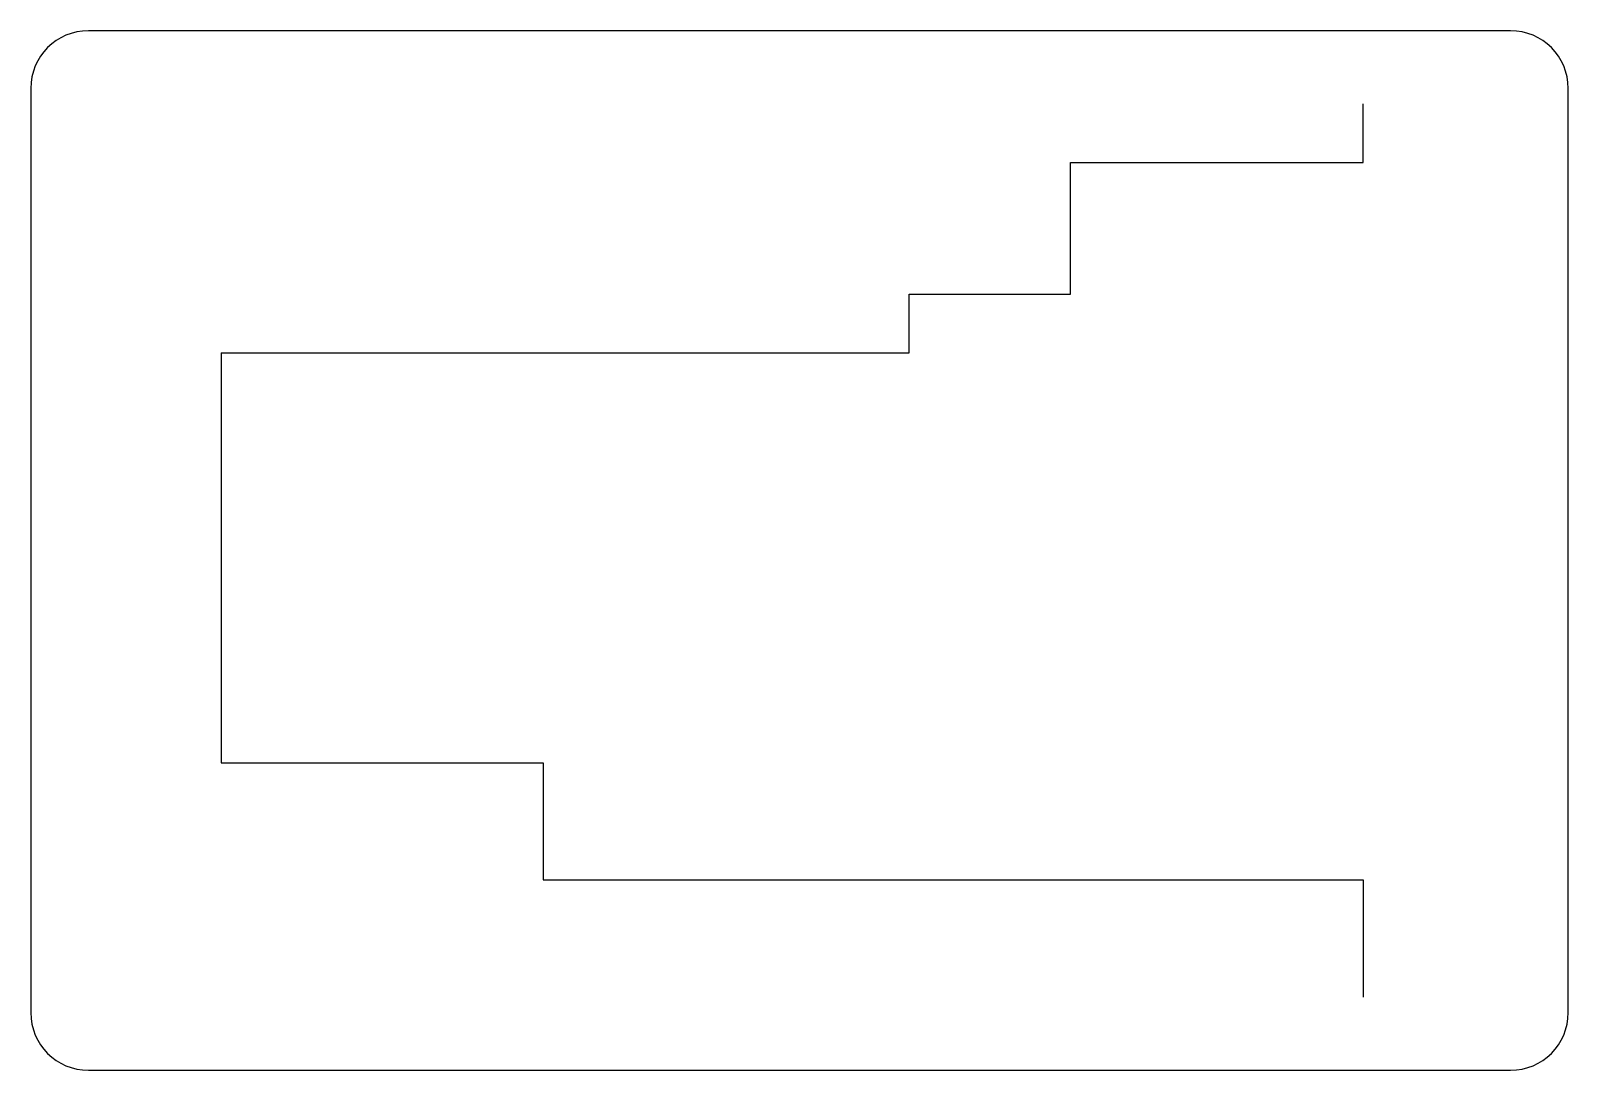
# Model space of a CAD drawing. Extents: x 0 to 26.7, y 0 to 18.
import ezdxf

# ---------------------------------------------------------------- set-up
doc = ezdxf.new("R2010")
doc.units = 0
doc.layers.add('20', color=7, linetype='CONTINUOUS')
doc.layers.add('46', color=140, linetype='CONTINUOUS')

msp = doc.modelspace()

# ---------------------------------------------------------------- linework, layer by layer
at = {"layer": '20'}
for p, q in [((25.67, 18.034), (1, 18.034)), ((0, 17.034), (0, 1)), ((26.67, 1), (26.67, 17.034)), ((1, 0), (25.67, 0))]:
    msp.add_line(p, q, dxfattribs=at)
for centre, start, end in [((1, 17.034), 90, 180), ((25.67, 17.034), 0, 90), ((1, 1), 180, 270), ((25.67, 1), 270, 0)]:
    msp.add_arc(centre, 1, start, end, dxfattribs=at)
at = {"layer": '46'}
for p, q in [((23.114, 15.748), (23.114, 16.764)), ((18.034, 13.462), (18.034, 15.748)), ((18.034, 15.748), (23.114, 15.748)), ((15.24, 12.446), (15.24, 13.462)), ((15.24, 13.462), (18.034, 13.462)), ((3.302, 12.446), (15.24, 12.446)), ((3.302, 12.446), (3.302, 5.334)), ((3.302, 5.334), (8.89, 5.334)), ((8.89, 5.334), (8.89, 3.302)), ((8.89, 3.302), (23.114, 3.302)), ((23.114, 3.302), (23.114, 1.27))]:
    msp.add_line(p, q, dxfattribs=at)

doc.saveas('drawing.dxf')
